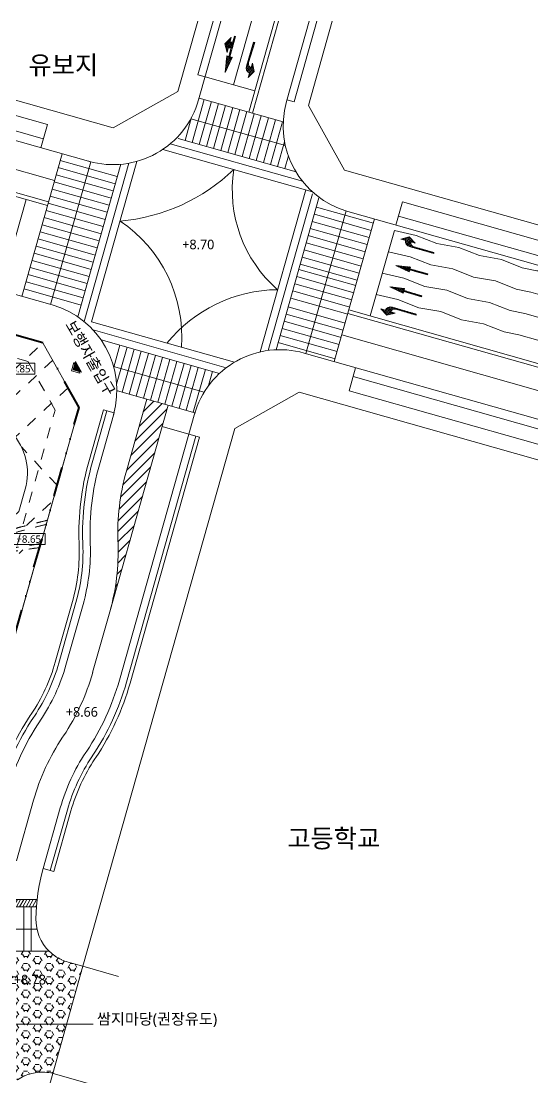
# Model space of a CAD drawing. Header units: millimetres. Extents: x -71377 to 516042, y -145869 to 441446.
# Drawn here: x 308132 to 377945, y 143795 to 286369 of the extents above; entities that cross this region are included whole.
import ezdxf

# ---------------------------------------------------------------- set-up
doc = ezdxf.new("R2010")
doc.units = ezdxf.units.MM
doc.header["$LTSCALE"] = 1000
doc.linetypes.add('_2점쇄선_M_', pattern=[10, 4, -2, 0, -2, 0, -2])
doc.linetypes.add('_점선_M_', pattern=[3, 1.5, -1.5])
doc.layers.get('Defpoints').update_dxf_attribs({"color": 171, "lineweight": 5})
for name, color, linetype, lineweight in [('06', 6, 'Continuous', 5), ('09_HID', 9, '_점선_M_', 5), ('251024_도로_dwg', 8, 'Continuous', 5), ('9-부천대장-j-교통개선-당초안', 7, 'Continuous', 5), ('A-bord', 1, '_2점쇄선_M_', 40), ('A-text-1', 3, 'Continuous', 5), ('A-text-2', 7, 'Continuous', 5), ('AA_dash_M_', 7, '_점선_M_', 5), ('j-스쿨존 휀스', 7, 'Continuous', 5), ('개선안도 base 2022 09$0$00_계획선', 7, 'Continuous', 5), ('개선안도 base 2022 09$0$j-교통개선-당초안', 7, 'Continuous', 5), ('조경라인_dwg', 8, 'Continuous', 5)]:
    doc.layers.add(name, color=color, linetype=linetype, lineweight=lineweight)
doc.styles.add('나눔고딕', font='NanumGothic.ttf', dxfattribs={"height": 1500})
doc.styles.add('나눔고딕_1', font='NanumGothic.ttf', dxfattribs={"height": 2500})
doc.styles.add('나눔고딕_4', font='NanumGothic.ttf', dxfattribs={"height": 1300})
doc.styles.add('나눔고딕_5', font='NanumGothic.ttf', dxfattribs={"height": 1000})

# ---------------------------------------------------------------- blocks, each defined once
blk = doc.blocks.new('251024_도로_dwg_A$C61e17efd-3827739-지반층 배치도')
at = {"layer": '9-부천대장-j-교통개선-당초안'}
h = blk.add_hatch(dxfattribs=at)
h.set_pattern_fill('FP_1', color=256, style=0, pattern_type=2)
h.set_pattern_definition([(0, (-179890439.45, -548938774.5), (0, 909.327), [525, -1050]), (120, (-179890439.45, -548938774.5), (-787.5002823, -454.6635), [525, -1050]), (60, (-179889914.45, -548938774.5), (-787.5002823, 454.6635), [525, -1050])])
h.paths.add_polyline_path([(232082, 44640), (232161, 44898), (232252, 45152), (232354, 45402), (232467, 45646), (232591, 45886), (232726, 46119), (232871, 46347), (233027, 46567), (233192, 46781), (233366, 46986), (233549, 47184), (233742, 47373), (233942, 47554), (234150, 47725), (234366, 47887), (234589, 48039), (234819, 48180), (235054, 48311), (235296, 48432), (235542, 48541), (235793, 48640), (236049, 48727), (236307, 48802), (236670, 48885), (236834, 48918), (237101, 48957), (237369, 48985), (237638, 49001), (237908, 49005), (238178, 48996), (238447, 48976), (238714, 48943), (238980, 48898), (239244, 48842), (243324, 63282), (241082, 63922), (240827, 64013), (240577, 64115), (240331, 64229), (240091, 64353), (239857, 64488), (239629, 64634), (239407, 64790), (239194, 64955), (238987, 65130), (238789, 65315), (229481, 65315), (229442, 64742), (229391, 64171), (229327, 63601), (229251, 63032), (229162, 62465), (229061, 61900), (228947, 61338), (228822, 60778), (228684, 60221), (228534, 59667), (224864, 46680), (225316, 46552)])
at = {"layer": 'j-스쿨존 휀스'}
for p, q in [((237982, 174934), (181813, 190805)), ((258870, 183580), (260911, 190805)), ((271861, 179910), (274940, 190805)), ((285952, 164498), (304793, 159174)), ((279834, 142845), (304793, 135793)), ((246572, 138215), (244598, 131232)), ((249218, 101610), (258601, 134816)), ((243314, 120454), (243324, 120217)), ((242391, 112386), (240076, 104193)), ((236773, 97031), (236640, 96834)), ((244540, 91556), (244672, 91754)), ((238921, 76202), (241236, 84395))]:
    blk.add_line(p, q, dxfattribs=at)
for centre, radius, start, end in [((278039, 121783), 34750, 164.22213, 182.19127), ((218092, 119251), 25250, 344.22213, 2.19127), ((215777, 111059), 25250, 326.25299, 344.22213), ((215777, 111058), 34750, 326.25299, 344.22213), ((265535, 77529), 34750, 146.25299, 164.22213), ((265535, 77529), 25250, 146.25299, 164.22213)]:
    blk.add_arc(centre, radius, start, end, dxfattribs=at)
blk = doc.blocks.new('251024_도로_dwg__X6-3827740-지반층 배치도')
at = {"layer": '개선안도 base 2022 09$0$j-교통개선-당초안'}
for p, q in [((556.6, 755.5), (557.7, 756.5)), ((558.2, 754.4), (556.6, 756)), ((556.6, 752.8), (558.2, 754.4)), ((558.2, 751.7), (556.6, 753.3)), ((556.6, 750.2), (558.2, 751.8)), ((558.2, 749.1), (556.6, 750.7)), ((556.6, 747.5), (558.2, 749.1)), ((558.2, 746.4), (556.6, 748)), ((556.6, 744.9), (558.2, 746.5)), ((558.2, 743.8), (556.6, 745.4)), ((556.6, 742.2), (558.2, 743.8)), ((558.2, 741.1), (556.6, 742.7)), ((556.6, 739.6), (558.2, 741.2)), ((558.2, 738.5), (556.6, 740.1)), ((556.6, 736.9), (558.2, 738.5)), ((558.2, 735.8), (556.6, 737.4)), ((556.6, 734.3), (558.2, 735.9)), ((558.2, 733.2), (556.6, 734.8)), ((556.6, 731.6), (558.2, 733.2)), ((558.2, 730.5), (556.6, 732.1)), ((556.6, 728.9), (558.2, 730.5)), ((558.2, 727.9), (556.6, 729.5)), ((556.6, 726.3), (558.2, 727.9)), ((558.2, 725.2), (556.6, 726.8)), ((556.6, 723.6), (558.2, 725.2)), ((559, 721.8), (556.6, 724.2)), ((556.6, 721), (558.5, 722.9)), ((568, 710.1), (556.6, 721.5)), ((556.6, 718.4), (559.4, 721.1)), ((567, 708.4), (556.6, 718.9)), ((557, 716.1), (560.7, 719.8)), ((557.9, 714.3), (562.5, 718.9)), ((559, 712.8), (566.9, 720.7)), ((560.4, 711.6), (567.8, 719)), ((569, 711.8), (561.3, 719.5)), ((562.2, 710.7), (568.8, 717.3)), ((565.3, 723.4), (564.1, 724.6)), ((564.1, 723.2), (564.9, 724)), ((564.1, 720.5), (565.9, 722.4)), ((568.9, 717.2), (564.1, 722)), ((569.9, 713.5), (564.1, 719.3)), ((562.1, 710.7), (557.2, 715.6)), ((564.1, 709.9), (569.8, 715.6)), ((564.1, 707.2), (569.5, 712.7)), ((566.1, 706.7), (564.1, 708.7)), ((564.1, 704.6), (565.9, 706.5)), ((565.1, 705), (564.1, 706.1)), ((564.1, 703.3), (564.1, 703.4))]:
    blk.add_line(p, q, dxfattribs=at)
blk = doc.blocks.new('251024_도로_dwg__X3-3827746-지반층 배치도')
at = {"layer": '개선안도 base 2022 09$0$j-교통개선-당초안'}
for p, q in [((574.5, 741.6), (581.2, 748.3)), ((576.5, 738.2), (587.1, 748.8)), ((577.5, 747.2), (581.2, 750.9)), ((587.1, 738.8), (577.9, 747.9)), ((581.2, 747.3), (578.9, 749.6)), ((581.2, 749.9), (579.8, 751.3)), ((581.2, 752.6), (580.8, 753)), ((581, 753.3), (581.2, 753.6)), ((585.4, 755.1), (587.1, 756.8)), ((587.1, 754.7), (585.4, 756.4)), ((585.4, 752.4), (587.1, 754.1)), ((587.1, 752), (585.4, 753.7)), ((585.4, 749.8), (587.1, 751.5)), ((587.1, 749.4), (585.4, 751.1)), ((587.1, 746.7), (585.4, 748.4)), ((581.2, 736.7), (575, 742.9)), ((575.5, 739.9), (582.1, 746.5)), ((581.2, 734), (575.8, 739.4)), ((582.8, 737.7), (576, 744.6)), ((584.6, 738.6), (576.9, 746.2)), ((577.4, 736.5), (587.1, 746.2)), ((578.4, 734.9), (587.1, 743.5)), ((581.2, 731.4), (579.3, 733.2)), ((579.4, 733.2), (581.2, 735)), ((580.3, 731.5), (581.2, 732.3)), ((587.1, 741.4), (582, 746.4)), ((587.1, 744.1), (584, 747.1)), ((585.1, 738.9), (587.1, 740.9)), ((585.4, 736.5), (587.1, 738.2)), ((587.1, 736.1), (585.4, 737.8)), ((585.4, 733.9), (587.1, 735.6)), ((587.1, 733.4), (585.4, 735.1)), ((585.4, 731.2), (587.1, 732.9)), ((587.1, 730.8), (585.4, 732.5)), ((589.3, 718), (582.1, 725.1)), ((582.4, 722.9), (584.6, 725.1)), ((588.9, 715.7), (582.5, 722.1)), ((582.8, 720.6), (587.2, 725.1)), ((588.5, 713.5), (583, 718.9)), ((583.1, 718.4), (589.9, 725.1)), ((583.5, 716.1), (590, 722.6)), ((583.9, 713.8), (589.5, 719.4)), ((584.3, 711.6), (589, 716.2)), ((589.6, 720.3), (584.8, 725.1)), ((585.4, 728.6), (587.1, 730.3)), ((587.1, 728.1), (585.4, 729.8)), ((585.4, 725.9), (587.1, 727.6)), ((587.1, 725.5), (585.4, 727.2)), ((590, 722.5), (587.5, 725.1)), ((590.4, 724.8), (590.1, 725.1)), ((588.1, 711.2), (583.6, 715.7)), ((587.7, 708.9), (584.1, 712.5)), ((584.7, 709.3), (588.4, 713)), ((587.3, 706.7), (584.7, 709.3)), ((585.1, 707), (587.9, 709.8)), ((586.9, 704.4), (585.2, 706.1)), ((585.5, 704.8), (587.3, 706.6)), ((585.8, 702.5), (586.8, 703.4)), ((586.6, 702.2), (585.8, 702.9))]:
    blk.add_line(p, q, dxfattribs=at)
blk = doc.blocks.new('251024_도로_dwg__X5-3827744-지반층 배치도')
at = {"layer": '개선안도 base 2022 09$0$j-교통개선-당초안'}
for p, q in [((629.1, 759.4), (630.3, 760.7)), ((629.4, 760.7), (630.8, 759.3)), ((629.1, 756.7), (630.8, 758.5)), ((629.1, 758.3), (630.8, 756.7)), ((629.1, 754), (630.8, 755.8)), ((629.1, 755.7), (630.8, 754.1)), ((629.1, 751.3), (630.8, 753.1)), ((629.1, 753.1), (630.8, 751.5)), ((629.1, 750.5), (630.8, 748.8)), ((629.1, 748.6), (630.8, 750.4)), ((629.1, 747.9), (630.8, 746.2)), ((629.1, 745.9), (630.8, 747.7)), ((629.1, 745.3), (630.8, 743.6)), ((629.1, 743.2), (630.8, 745)), ((629.1, 742.7), (630.8, 741)), ((629.1, 740.5), (630.8, 742.3)), ((625.7, 729), (625.8, 729)), ((626, 727.4), (632.8, 720.9)), ((626.1, 726.7), (628.4, 729)), ((626.5, 724.4), (631, 729)), ((626.5, 724.3), (632.4, 718.6)), ((626.9, 722.1), (633.6, 729)), ((627, 729), (633.2, 723.1)), ((627.3, 719.8), (633.8, 726.5)), ((629.1, 740.1), (630.8, 738.4)), ((629.1, 737.8), (630.8, 739.6)), ((629.1, 737.4), (630.8, 735.8)), ((629.1, 735.1), (630.8, 736.9)), ((629.1, 734.8), (630.8, 733.2)), ((629.1, 732.4), (630.8, 734.2)), ((629.1, 732.2), (630.8, 730.6)), ((629.1, 729.7), (630.8, 731.5)), ((629.1, 729.6), (633.6, 725.3)), ((632.4, 729), (634, 727.6)), ((627.1, 721.2), (632, 716.4)), ((627.6, 718.1), (631.7, 714.1)), ((627.7, 717.5), (633.2, 723.2)), ((628.1, 715.2), (632.7, 719.9)), ((628.1, 714.9), (631.3, 711.9)), ((628.5, 712.9), (632.1, 716.6)), ((628.7, 711.8), (630.9, 709.7)), ((628.9, 710.6), (631.5, 713.4)), ((629.2, 708.7), (630.5, 707.4)), ((629.3, 708.3), (631, 710.1)), ((629.7, 706), (630.4, 706.8)), ((629.7, 705.6), (630.1, 705.2))]:
    blk.add_line(p, q, dxfattribs=at)
blk = doc.blocks.new('251024_도로_dwg__X5-3827749-지반층 배치도')
at = {"layer": '개선안도 base 2022 09$0$j-교통개선-당초안'}
for p, q in [((629.1, 759.4), (630.3, 760.7)), ((629.4, 760.7), (630.8, 759.3)), ((629.1, 756.7), (630.8, 758.5)), ((629.1, 758.3), (630.8, 756.7)), ((629.1, 754), (630.8, 755.8)), ((629.1, 755.7), (630.8, 754.1)), ((629.1, 751.3), (630.8, 753.1)), ((629.1, 753.1), (630.8, 751.5)), ((629.1, 750.5), (630.8, 748.8)), ((629.1, 748.6), (630.8, 750.4)), ((629.1, 747.9), (630.8, 746.2)), ((629.1, 745.9), (630.8, 747.7)), ((629.1, 745.3), (630.8, 743.6)), ((629.1, 743.2), (630.8, 745)), ((629.1, 742.7), (630.8, 741)), ((629.1, 740.5), (630.8, 742.3)), ((625.7, 729), (625.8, 729)), ((626, 727.4), (632.8, 720.9)), ((626.1, 726.7), (628.4, 729)), ((626.5, 724.4), (631, 729)), ((626.5, 724.3), (632.4, 718.6)), ((626.9, 722.1), (633.6, 729)), ((627, 729), (633.2, 723.1)), ((627.3, 719.8), (633.8, 726.5)), ((629.1, 740.1), (630.8, 738.4)), ((629.1, 737.8), (630.8, 739.6)), ((629.1, 737.4), (630.8, 735.8)), ((629.1, 735.1), (630.8, 736.9)), ((629.1, 734.8), (630.8, 733.2)), ((629.1, 732.4), (630.8, 734.2)), ((629.1, 732.2), (630.8, 730.6)), ((629.1, 729.7), (630.8, 731.5)), ((629.1, 729.6), (633.6, 725.3)), ((632.4, 729), (634, 727.6)), ((627.1, 721.2), (632, 716.4)), ((627.6, 718.1), (631.7, 714.1)), ((627.7, 717.5), (633.2, 723.2)), ((628.1, 715.2), (632.7, 719.9)), ((628.1, 714.9), (631.3, 711.9)), ((628.5, 712.9), (632.1, 716.6)), ((628.7, 711.8), (630.9, 709.7)), ((628.9, 710.6), (631.5, 713.4)), ((629.2, 708.7), (630.5, 707.4)), ((629.3, 708.3), (631, 710.1)), ((629.7, 706), (630.4, 706.8)), ((629.7, 705.6), (630.1, 705.2))]:
    blk.add_line(p, q, dxfattribs=at)
blk = doc.blocks.new('251024_도로_dwg__X6-3827743-지반층 배치도')
at = {"layer": '개선안도 base 2022 09$0$j-교통개선-당초안'}
for p, q in [((556.6, 755.5), (557.7, 756.5)), ((558.2, 754.4), (556.6, 756)), ((556.6, 752.8), (558.2, 754.4)), ((558.2, 751.7), (556.6, 753.3)), ((556.6, 750.2), (558.2, 751.8)), ((558.2, 749.1), (556.6, 750.7)), ((556.6, 747.5), (558.2, 749.1)), ((558.2, 746.4), (556.6, 748)), ((556.6, 744.9), (558.2, 746.5)), ((558.2, 743.8), (556.6, 745.4)), ((556.6, 742.2), (558.2, 743.8)), ((558.2, 741.1), (556.6, 742.7)), ((556.6, 739.6), (558.2, 741.2)), ((558.2, 738.5), (556.6, 740.1)), ((556.6, 736.9), (558.2, 738.5)), ((558.2, 735.8), (556.6, 737.4)), ((556.6, 734.3), (558.2, 735.9)), ((558.2, 733.2), (556.6, 734.8)), ((556.6, 731.6), (558.2, 733.2)), ((558.2, 730.5), (556.6, 732.1)), ((556.6, 728.9), (558.2, 730.5)), ((558.2, 727.9), (556.6, 729.5)), ((556.6, 726.3), (558.2, 727.9)), ((558.2, 725.2), (556.6, 726.8)), ((556.6, 723.6), (558.2, 725.2)), ((559, 721.8), (556.6, 724.2)), ((556.6, 721), (558.5, 722.9)), ((568, 710.1), (556.6, 721.5)), ((556.6, 718.4), (559.4, 721.1)), ((567, 708.4), (556.6, 718.9)), ((557, 716.1), (560.7, 719.8)), ((557.9, 714.3), (562.5, 718.9)), ((559, 712.8), (566.9, 720.7)), ((560.4, 711.6), (567.8, 719)), ((569, 711.8), (561.3, 719.5)), ((562.2, 710.7), (568.8, 717.3)), ((565.3, 723.4), (564.1, 724.6)), ((564.1, 723.2), (564.9, 724)), ((564.1, 720.5), (565.9, 722.4)), ((568.9, 717.2), (564.1, 722)), ((569.9, 713.5), (564.1, 719.3)), ((562.1, 710.7), (557.2, 715.6)), ((564.1, 709.9), (569.8, 715.6)), ((564.1, 707.2), (569.5, 712.7)), ((566.1, 706.7), (564.1, 708.7)), ((564.1, 704.6), (565.9, 706.5)), ((565.1, 705), (564.1, 706.1)), ((564.1, 703.3), (564.1, 703.4))]:
    blk.add_line(p, q, dxfattribs=at)
blk = doc.blocks.new('251024_도로_dwg-3827738-지반층 배치도')
at = {"layer": '개선안도 base 2022 09$0$j-교통개선-당초안'}
h = blk.add_hatch(dxfattribs=at)
h.set_pattern_fill('FP_5', color=256, style=0, pattern_type=2)
h.set_pattern_definition([(197.777, (410265519.82, 405834992.85), (114.49240167, -357.09451124), [])])
h.paths.add_polyline_path([(-1037049, 56790), (-1037801, 56123), (-1032316, 51009), (-1031634, 51740), (-1036775, 56534)])
h.paths.add_polyline_path([(-1033674, 53358), (-1033684, 52544), (-1034486, 53292)])
h.paths.add_polyline_path([(-1032471, 52237), (-1032481, 51422), (-1033283, 52170)])
h = blk.add_hatch(dxfattribs=at)
h.set_pattern_fill('FP_10', color=256, style=0, pattern_type=2)
h.set_pattern_definition([(182, (505123839.5, 278730691.2), (34.8994967, -999.390827), [])])
h.paths.add_polyline_path([(-1071432, 34461), (-1096226, 19432), (-1094671, 16866), (-1085400, 22493), (-1084419, 23141), (-1083464, 23828), (-1082536, 24551), (-1081638, 25310), (-1080771, 26104), (-1079935, 26931), (-1079132, 27791), (-1077802, 29287), (-1076982, 30130), (-1076130, 30941), (-1075247, 31717), (-1074335, 32459), (-1073393, 33164), (-1072425, 33832), (-1071932, 34151)])
at = {"layer": '개선안도 base 2022 09$0$00_계획선'}
for p, q in [((-1023331, 74726), (-1036163, 66948)), ((-1149352, 35698), (-1135290, 12499))]:
    blk.add_line(p, q, dxfattribs=at)
at = {"layer": '개선안도 base 2022 09$0$00_계획선', "flags": 128}
for points in [[(-979120, 217958), (-931172, 138857), (-933554, 129144), (-1023331, 74726)], [(-1036163, 66948), (-1100662, 27852), (-1110374, 30234), (-1127736, 58877)], [(-1014940, -127210), (-1048344, -72101), (-1056796, -51888), (-1056796, -51887), (-1057699, -48468), (-1062402, -40709), (-1065618, -37815), (-1089592, 1736), (-1087211, 11449), (-1038080, 41229)], [(-1147776, -3338), (-1137672, 2787), (-1135290, 12499), (-1149352, 35698)], [(-1116323, -13005), (-1126035, -10623), (-1134477, -15740)], [(-1088907, -58235), (-1116323, -13005), (-1126035, -10623)]]:
    blk.add_lwpolyline(points, dxfattribs=at)
at = {"layer": '개선안도 base 2022 09$0$j-교통개선-당초안'}
for p, q in [((-1023465, 74937), (-1025928, 78999)), ((-1036163, 66948), (-1038755, 71223)), ((-1035095, 65185), (-1036163, 66948)), ((-1027542, 56128), (-1034233, 62368)), ((-1032436, 60692), (-1036528, 56304)), ((-1031705, 60010), (-1035797, 55622)), ((-1029588, 53934), (-1035073, 59049)), ((-1130571, 55838), (-1117127, 33658)), ((-1032316, 51009), (-1037801, 56124)), ((-1031634, 51740), (-1037049, 56790)), ((-1131457, 54888), (-1114438, 26810)), ((-1119848, 28501), (-1134115, 52038)), ((-1039293, 50433), (-1046573, 46020)), ((-1122841, 26686), (-1136595, 49378)), ((-1122413, 26946), (-1136241, 49758)), ((-1137329, 44800), (-1138721, 47098)), ((-1056450, 47585), (-1056682, 47530)), ((-1056106, 46124), (-1056338, 46070)), ((-1139894, 43245), (-1140847, 44818)), ((-1142460, 41690), (-1142974, 42538)), ((-1066095, 42081), (-1098170, 22639)), ((-1055247, 42474), (-1055478, 42420)), ((-1136368, 21995), (-1146517, 38738)), ((-1131800, 16870), (-1145631, 39688)), ((-1054618, 38770), (-1054387, 38824)), ((-1054274, 37310), (-1054043, 37364)), ((-1069488, 31254), (-1062207, 35667)), ((-1068710, 29971), (-1061430, 34384)), ((-1133744, 20077), (-1116641, 30444)), ((-1116989, 30233), (-1112842, 23392)), ((-1119555, 28678), (-1115408, 21837)), ((-1118699, 29197), (-1114553, 22355)), ((-1117844, 29715), (-1113697, 22874)), ((-1121265, 27642), (-1117118, 20800)), ((-1120410, 28160), (-1116263, 21319)), ((-1078588, 28412), (-1078743, 28232)), ((-1131671, 16657), (-1114568, 27024)), ((-1124044, 25957), (-1119897, 19116)), ((-1123189, 26475), (-1119042, 19634)), ((-1122334, 26994), (-1118187, 20152)), ((-1075905, 25781), (-1075749, 25961)), ((-1126396, 24531), (-1122249, 17690)), ((-1125755, 24920), (-1121608, 18079)), ((-1124899, 25439), (-1120753, 18597)), ((-1074770, 24801), (-1074614, 24981)), ((-1130184, 12880), (-1111980, 23915)), ((-1129934, 11862), (-1111138, 23256)), ((-1128961, 22976), (-1124815, 16135)), ((-1128106, 23495), (-1123959, 16653)), ((-1127251, 24013), (-1123104, 17172)), ((-1131527, 21421), (-1127380, 14580)), ((-1130672, 21940), (-1126525, 15098)), ((-1129817, 22458), (-1125670, 15617)), ((-1129630, 10878), (-1110203, 22653)), ((-1098057, 22453), (-1103188, 19343)), ((-1097538, 21598), (-1102669, 18487)), ((-1094382, 10603), (-1100967, 21467)), ((-1092529, 13334), (-1098169, 22639)), ((-1085899, 22183), (-1094671, 16866)), ((-1133237, 20385), (-1129090, 13543)), ((-1132382, 20903), (-1128235, 14062)), ((-1095727, 5105), (-1105419, 21095)), ((-1095600, 6825), (-1104211, 21030)), ((-1102007, 21228), (-1103706, 20198)), ((-1097020, 20742), (-1102151, 17632)), ((-1096502, 19887), (-1101633, 16777)), ((-1095983, 19032), (-1101114, 15922)), ((-1090161, 15215), (-1083956, 18976)), ((-1095465, 18177), (-1100596, 15067)), ((-1094947, 17322), (-1100078, 14212)), ((-1094428, 16467), (-1099559, 13356)), ((-1093910, 15611), (-1099041, 12501)), ((-1093392, 14756), (-1098523, 11646)), ((-1092873, 13901), (-1098004, 10791)), ((-1119217, -6301), (-1130105, 11662)), ((-1093071, 12612), (-1097486, 9936)), ((-1094347, 10669), (-1096967, 9081)), ((-1120466, -6170), (-1130098, 9722)), ((-1121767, -5952), (-1130336, 8184)), ((-1131951, 4188), (-1128998, 5978)), ((-1131038, 5911), (-1129517, 6833)), ((-1133611, 2012), (-1128480, 5123)), ((-1124798, -6739), (-1131685, 4624)), ((-1133093, 1157), (-1127962, 4267)), ((-1132574, 302), (-1127443, 3412)), ((-1114589, -8070), (-1095613, 3432)), ((-1127529, -8021), (-1133656, 2087)), ((-1132056, -553), (-1126925, 2557)), ((-1131537, -1408), (-1126406, 1702)), ((-1113701, -8702), (-1095419, 2380)), ((-1092685, -5318), (-1096832, 1524)), ((-1145496, -5464), (-1135842, 388)), ((-1131019, -2263), (-1125888, 847)), ((-1094396, -6354), (-1098543, 487)), ((-1093541, -5836), (-1097687, 1005)), ((-1130501, -3119), (-1125370, -8)), ((-1129982, -3974), (-1124851, -864)), ((-1096961, -7909), (-1101108, -1068)), ((-1096106, -7391), (-1100253, -550)), ((-1095251, -6873), (-1099398, -31)), ((-1142456, -8299), (-1131417, -1607)), ((-1142076, -8653), (-1131158, -2035)), ((-1129464, -4829), (-1124333, -1719)), ((-1128946, -5684), (-1123815, -2574)), ((-1099527, -9465), (-1103674, -2623)), ((-1098672, -8946), (-1102818, -2105)), ((-1097816, -8428), (-1101963, -1587)), ((-1128427, -6539), (-1123296, -3429)), ((-1102092, -11020), (-1106239, -4178)), ((-1101237, -10501), (-1105384, -3660)), ((-1100382, -9983), (-1104529, -3142)), ((-1127909, -7394), (-1122778, -4284)), ((-1125022, -6814), (-1122260, -5139)), ((-1108889, -15140), (-1091786, -4773)), ((-1103803, -12056), (-1107949, -5215)), ((-1102947, -11538), (-1107094, -4697)), ((-1139796, -10779), (-1132168, -6155)), ((-1106368, -13611), (-1110515, -6770)), ((-1105513, -13093), (-1109660, -6252)), ((-1104658, -12575), (-1108805, -5733)), ((-1136757, -13614), (-1127315, -7891)), ((-1108078, -14648), (-1112225, -7807)), ((-1107223, -14130), (-1111370, -7288)), ((-1064699, -80808), (-1105683, -13196)), ((-1078148, -68267), (-1108403, -18353))]:
    blk.add_line(p, q, dxfattribs=at)
at = {"layer": '개선안도 base 2022 09$0$j-교통개선-당초안', "flags": 128}
for points in [[(-1129154, 57357), (-1115417, 34695), (-1118196, 33010)], [(-1049295, 50510), (-1042014, 54923), (-1041237, 53640), (-1048517, 49227)], [(-1126961, 27697), (-1128645, 30185), (-1129943, 32906), (-1131755, 35315), (-1133053, 38036), (-1134865, 40446), (-1136164, 43167), (-1137329, 44800)], [(-1129527, 26142), (-1131210, 28629), (-1132509, 31350), (-1134320, 33760), (-1135619, 36481), (-1137431, 38891), (-1138729, 41612), (-1139894, 43245)], [(-1066873, 43363), (-1096382, 25477), (-1095604, 24194), (-1093660, 20987)], [(-1132092, 24587), (-1133776, 27074), (-1135074, 29795), (-1136886, 32205), (-1138184, 34926), (-1139996, 37336), (-1141295, 40057), (-1142460, 41690)], [(-1145100, 40258), (-1145025, 40135), (-1143860, 38502), (-1142562, 35781), (-1140750, 33371), (-1139451, 30650), (-1137640, 28240), (-1136341, 25519), (-1134658, 23032), (-1124396, 29252)], [(-1064151, 38874), (-1071432, 34461), (-1096226, 19432)], [(-1135299, 22643), (-1138079, 20958), (-1147934, 37218)], [(-1127389, 30393), (-1129120, 33312), (-1128997, 33385), (-1127558, 30959)], [(-1126814, 30734), (-1127131, 31269), (-1126125, 30698), (-1126107, 29542), (-1126424, 30076)], [(-1134657, 26026), (-1136421, 28925), (-1136544, 28851), (-1135077, 26442)], [(-1135228, 25678), (-1135551, 26209), (-1135519, 25054), (-1134508, 24494), (-1134831, 25025)], [(-1115575, -7498), (-1096328, 4168), (-1106714, 21302)], [(-1090161, 15215), (-1089384, 13932), (-1083178, 17693)], [(-1136056, 259), (-1136574, 1114), (-1146256, -4755)], [(-1074786, -71403), (-1110963, -11719), (-1093860, -1352)], [(-1029061, -114042), (-1053036, -74488), (-1060838, -55829), (-1093989, -1138)], [(-1135997, -14323), (-1129576, -10431), (-1130095, -9576), (-1133723, -3590)], [(-1135472, -6229), (-1136010, -6541), (-1135428, -5541), (-1134272, -5535), (-1134810, -5846)], [(-1101134, -13947), (-1090231, -7338), (-1087452, -5653), (-1066717, -39860), (-1069497, -41545)], [(-1135137, -6809), (-1138074, -8509), (-1138146, -8385), (-1135705, -6972)], [(-1135371, -10042), (-1134308, -9380), (-1134147, -9638), (-1132456, -8137), (-1134548, -8993), (-1134388, -9251), (-1136795, -10749), (-1136715, -10878), (-1136058, -10469)], [(-1135725, -10704), (-1135940, -10837), (-1136284, -11052), (-1135060, -11005), (-1134479, -9927), (-1135037, -10275)], [(-1067830, -69856), (-1067403, -69597), (-1102689, -11382)], [(-1051119, -91637), (-1059905, -82931), (-1103117, -11641)], [(-1083527, -63251), (-1110114, -19390), (-1107334, -17705)]]:
    blk.add_lwpolyline(points, dxfattribs=at)
for points in [[(-1131345, 31998), (-1130084, 29845), (-1130314, 29710), (-1129035, 28187), (-1129738, 30048), (-1129968, 29912), (-1131230, 32066)], [(-1133843, 30470), (-1132534, 28346), (-1132307, 28486), (-1131563, 26641), (-1132876, 28135), (-1132648, 28275), (-1133957, 30400)]]:
    blk.add_lwpolyline(points, close=True, dxfattribs=at)
at = {"layer": '개선안도 base 2022 09$0$j-교통개선-당초안'}
for centre, radius, start, end in [((-1018334, 78047), 6000, 211.22173, 221.18522), ((-1018334, 78047), 6000, 221.24447, 231.11361), ((-1018334, 78047), 6000, 231.29803, 241.07246), ((-1018334, 78047), 6000, 241.07246, 241.34091), ((-1018334, 78047), 6000, 241.34091, 251.05592), ((-1018334, 78047), 6000, 251.05592, 251.37129), ((-1018334, 78047), 6000, 251.37129, 261.05953), ((-1040226, 62075), 6000, 22.02408, 31.22184), ((-1040226, 62075), 6000, 21.69051, 22.02408), ((-1040226, 62075), 6000, 12.58843, 21.69051), ((-1040226, 62075), 6000, 12.31243, 12.46877), ((-1040226, 62075), 6000, 3.18075, 12.31243), ((-1040226, 62075), 6000, 316.20871, 3.03458), ((-1054844, 76088), 26250, 301.22213, 316.20871), ((-1062124, 71675), 24750, 283.25299, 301.22213), ((-1062124, 71675), 26250, 283.25299, 301.22213), ((-1048601, 13219), 35250, 103.25299, 121.22213), ((-1048601, 13219), 33750, 103.25299, 121.22213), ((-1062124, 71675), 30000, 283.25299, 301.22213), ((-1062124, 71675), 33750, 283.25299, 301.22213), ((-1048601, 13219), 30000, 103.25299, 121.22213), ((-1062124, 71675), 35250, 283.25299, 301.22213), ((-1048601, 13219), 26250, 103.25299, 121.22213), ((-1048601, 13219), 24750, 103.25299, 121.22213), ((-1055881, 8806), 30000, 121.22213, 139.19127), ((-1127074, 31219), 550, 208.17456, 298.18463), ((-1126716, 30816), 795, 212.14383, 291.56631), ((-1055881, 8806), 26250, 121.22213, 139.19127), ((-1055881, 8806), 24750, 121.22213, 139.19127), ((-1101450, 47838), 30000, 301.22213, 319.19127), ((-1135535, 26136), 550, 303.81248, 33.82255), ((-1135346, 25631), 795, 310.4308, 29.85328), ((-1104176, 33030), 12000, 211.22213, 301.22213), ((-1101450, 47838), 33750, 301.22213, 319.19127), ((-1101450, 47838), 35250, 301.22213, 319.19127), ((-1135349, 16248), 17780, 308.02888, 6.07067), ((-1104475, 32590), 19576, 227.62594, 277.84976), ((-1142062, 10650), 12000, 301.22213, 31.22213), ((-1090073, 1127), 18835, 132.77927, 193.15063), ((-1083727, 5082), 12000, 121.22213, 211.22213), ((-1124100, -23232), 25476, 51.99544, 90.66319), ((-1135960, -6484), 550, 297.56822, 27.57828), ((-1135553, -6131), 795, 301.53749, 20.95997), ((-1121095, -18153), 12000, 31.22186, 121.22213), ((-1136206, -11033), 583, 34.38786, 75.23758), ((-1135673, -10828), 843, 41.00617, 68.98576)]:
    blk.add_arc(centre, radius, start, end, dxfattribs=at)
at = {"rotation": 136.9999987515237}
blk.add_blockref('251024_도로_dwg_A$C61e17efd-3827739-지반층 배치도', (-815049, -52718), dxfattribs=at)
for name, p, xscale, yscale, zscale, rotation in [('251024_도로_dwg__X6-3827740-지반층 배치도', (-1137439, -50430), 89.60000000006401, 89.60000000006401, 89.60000000006401, 30.66914622716376), ('251024_도로_dwg__X5-3827749-지반층 배치도', (-1144734, -46684), 78.8480000000565, 78.8480000000565, 78.8480000000565, 31.63354138909104), ('251024_도로_dwg__X6-3827740-지반층 배치도', (-1054424, -17713), 89.60000000006409, 89.60000000006409, 89.60000000006409, 120.0628030979454), ('251024_도로_dwg__X3-3827746-지반층 배치도', (-1051432, -19570), 89.60000000006406, 89.60000000006406, 89.60000000006406, 121.9033404196668)]:
    blk.add_blockref(name, p, dxfattribs=dict(xscale=xscale, yscale=yscale, zscale=zscale, rotation=rotation))
at = {"extrusion": (0, 0, -1)}
for name, p, xscale, yscale, zscale, rotation in [('251024_도로_dwg__X5-3827744-지반층 배치도', (1058111, 5389), 78.84800000005652, 78.84800000005652, -78.84800000005652, 329.6364326042086), ('251024_도로_dwg__X6-3827743-지반층 배치도', (1058577, -3048), 89.60000000006411, 89.60000000006411, -89.60000000006411, 328.6720374422811)]:
    blk.add_blockref(name, p, dxfattribs=dict(at, xscale=xscale, yscale=yscale, zscale=zscale, rotation=rotation))
blk = doc.blocks.new('조경라인_dwg-6847807-지반층 배치도')
at = {"layer": '06', "flags": 128}
blk.add_lwpolyline([(308687, 223222), (307832, 220194), (304430, 217103)], dxfattribs=at)
at = {"layer": '06'}
blk.add_arc((300989, 225397), 8000, 344.22213, 43, dxfattribs=at)
at = {"layer": '09_HID'}
for p, q in [((221493, 159424), (311083, 242968)), ((312401, 240612), (302365, 231253)), ((314477, 236901), (307347, 230253)), ((312993, 223749), (308172, 228918)), ((308844, 218316), (312432, 221662)), ((305657, 212498), (308361, 215019))]:
    blk.add_line(p, q, dxfattribs=at)
for centre, radius, start, end in [((366044, 3278), 221994, 104.22298, 110.27815), ((348775, 64470), 158944, 103.50531, 106.20044), ((323816, 117339), 99378, 97.54753, 114.3027), ((322176, 123900), 92160, 97.18799, 101.36187)]:
    blk.add_arc(centre, radius, start, end, dxfattribs=at)
at = {"layer": 'Defpoints', "flags": 128}
blk.add_lwpolyline([(254914, 44207), (263642, 49089), (315960, 234250), (311078, 242977), (266571, 255553), (262245, 255476), (253513, 257943), (250223, 260015), (73152, 95564)], close=True, dxfattribs=at)
blk = doc.blocks.new('Family - ___-2020727-지반층 배치도')
at = {"layer": 'A-bord'}
for p, q in [((148320, 160060), (-16223, 60323)), ((-16223, 60323), (-18604, 50611)), ((-18604, 50611), (5370, 11059))]:
    blk.add_line(p, q, dxfattribs=at)
blk = doc.blocks.new('Family - ___-3020971-지반층 배치도')
at = {"layer": 'A-bord'}
for p, q in [((148320, 160060), (-16223, 60323)), ((-16223, 60323), (-18604, 50611)), ((-18604, 50611), (5370, 11059))]:
    blk.add_line(p, q, dxfattribs=at)
blk = doc.blocks.new('패밀리2 - 패밀리2-6851632-지반층 배치도')
at = {"layer": 'A-text-2'}
blk.add_hatch(color=256, dxfattribs=at).paths.add_polyline_path([(1.82, -1.08), (2.63, -0.27), (3.44, -1.08)])
for p, q in [((2.63, 0), (1.82, -0.81)), ((3.44, -0.81), (2.63, 0)), ((2.63, -0.27), (1.82, -1.08)), ((1.82, -0.81), (3.44, -0.81)), ((1.82, -1.08), (3.44, -1.08)), ((3.44, -1.08), (2.63, -0.27))]:
    blk.add_line(p, q, dxfattribs=at)
blk = doc.blocks.new('지반층_레벨 - 지반층_레벨-6851727-지반층 배치도')
at = {"layer": 'A-text-2'}
for p, q in [((2.2, 0.75), (-2.2, 0.75)), ((-2.2, 0.75), (-2.2, -0.75)), ((2.2, -0.75), (2.2, 0.75)), ((-2.2, -0.75), (2.2, -0.75))]:
    blk.add_line(p, q, dxfattribs=at)

msp = doc.modelspace()

# ---------------------------------------------------------------- linework, layer by layer
at = {"layer": 'A-text-1'}
msp.add_line((285633.4, 151020.8), (317887.9, 151020.8), dxfattribs=at)
at = {"layer": 'AA_dash_M_'}
for p, q in [((309066.3, 240427.8), (266181.1, 252545.2)), ((312735, 233869.5), (309066.3, 240427.8)), ((261092.7, 51100.1), (312735, 233869.5))]:
    msp.add_line(p, q, dxfattribs=at)

# ---------------------------------------------------------------- block references
at = {"layer": '251024_도로_dwg', "rotation": 223.0000012484763}
msp.add_blockref('251024_도로_dwg-3827738-지반층 배치도', (-486983.6, -498853.4), dxfattribs=at)
at = {"layer": 'A-bord', "rotation": 223.0000012484763}
for name in ['Family - ___-2020727-지반층 배치도', 'Family - ___-3020971-지반층 배치도']:
    msp.add_blockref(name, (262955.4, 267303.1), dxfattribs=at)
at = {"layer": 'A-text-2', "xscale": 1000, "yscale": 1000, "zscale": 1000}
for p in [(307772.8, 239482.7), (309191.2, 216493.7)]:
    msp.add_blockref('지반층_레벨 - 지반층_레벨-6851727-지반층 배치도', p, dxfattribs=at)
at = {"layer": 'A-text-2', "xscale": 999.9999999999999, "yscale": 999.9999999999999, "zscale": 999.9999999999999, "rotation": 119.2221316708191}
msp.add_blockref('패밀리2 - 패밀리2-6851632-지반층 배치도', (316225.1, 236895.8), dxfattribs=at)
at = {"layer": '조경라인_dwg', "rotation": 8.537736462515947e-07}
msp.add_blockref('조경라인_dwg-6847807-지반층 배치도', (0, 0), dxfattribs=at)

# ---------------------------------------------------------------- texts
at = {"layer": 'A-text-1', "attachment_point": 1, "line_spacing_factor": 1.2}
for s, insert, char_height, width, style in [('\\pxt5.08,10.16,15.24,20.32,25.4,30.48,35.56,40.64,45.72,50.8,55.88,60.96,66.04,71.12,76.2,81.28,86.36,91.44,96.52,101.6,106.68,111.76,116.84,121.92,127,132.08,137.16,142.24,147.32,152.4,157.48,162.56;{유보지}', (309135.1, 281705.9), 2500, 12208.779, '나눔고딕_1'), ('\\pxt9.76923,19.53846,29.30769,39.07692,48.84615,58.61538,68.38462,78.15385,87.92308,97.69231,107.46154,117.23077,127,136.76923,146.53846,156.30769,166.07692,175.84615,185.61538,195.38462,205.15385,214.92308,224.69231,234.46154,244.23077,254,263.76923,273.53846,283.30769,293.07692,302.84615,312.61538;{+8.70}', (329904.4, 256889.9), 1300, 6709.329, '나눔고딕_4'), ('\\pxt9.76923,19.53846,29.30769,39.07692,48.84615,58.61538,68.38462,78.15385,87.92308,97.69231,107.46154,117.23077,127,136.76923,146.53846,156.30769,166.07692,175.84615,185.61538,195.38462,205.15385,214.92308,224.69231,234.46154,244.23077,254,263.76923,273.53846,283.30769,293.07692,302.84615,312.61538;{+8.66}', (314179.5, 193820.7), 1300, 6709.329, '나눔고딕_4'), ('\\pxt5.08,10.16,15.24,20.32,25.4,30.48,35.56,40.64,45.72,50.8,55.88,60.96,66.04,71.12,76.2,81.28,86.36,91.44,96.52,101.6,106.68,111.76,116.84,121.92,127,132.08,137.16,142.24,147.32,152.4,157.48,162.56;{고등학교}', (344094.5, 177357.5), 2500, 16093, '나눔고딕_1'), ('\\pxt9.76923,19.53846,29.30769,39.07692,48.84615,58.61538,68.38462,78.15385,87.92308,97.69231,107.46154,117.23077,127,136.76923,146.53846,156.30769,166.07692,175.84615,185.61538,195.38462,205.15385,214.92308,224.69231,234.46154,244.23077,254,263.76923,273.53846,283.30769,293.07692,302.84615,312.61538;{+8.78}', (307157.7, 157696.8), 1300, 6709.329, '나눔고딕_4'), ('\\pxt8.46667,16.93333,25.4,33.86667,42.33333,50.8,59.26667,67.73333,76.2,84.66667,93.13333,101.6,110.06667,118.53333,127,135.46667,143.93333,152.4,160.86667,169.33333,177.8,186.26667,194.73333,203.2,211.66667,220.13333,228.6,237.06667,245.53333,254,262.46667,270.93333;{쌈지마당(권장유도)}', (318387.9, 152495.6), 1500, 21423.413, '나눔고딕')]:
    msp.add_mtext(s, dxfattribs=dict(at, insert=insert, char_height=char_height, width=width, style=style))
at = {"layer": 'A-text-1', "insert": (315342.3, 246191.2), "char_height": 1500, "width": 14628.537, "attachment_point": 1, "rotation": 299.964581, "line_spacing_factor": 1.2, "style": '나눔고딕'}
msp.add_mtext('\\pxt8.46667,16.93333,25.4,33.86667,42.33333,50.8,59.26667,67.73333,76.2,84.66667,93.13333,101.6,110.06667,118.53333,127,135.46667,143.93333,152.4,160.86667,169.33333,177.8,186.26667,194.73333,203.2,211.66667,220.13333,228.6,237.06667,245.53333,254,262.46667,270.93333;{보행자출입구}', dxfattribs=at)
at = {"layer": 'A-text-2', "char_height": 1000, "width": 4803.7, "attachment_point": 5, "line_spacing_factor": 1.2, "style": '나눔고딕_5'}
for s, insert in [('\\pxqc,t12.7,25.4,38.1,50.8,63.5,76.2,88.9,101.6,114.3,127,139.7,152.4,165.1,177.8,190.5,203.2,215.9,228.6,241.3,254,266.7,279.4,292.1,304.8,317.5,330.2,342.9,355.6,368.3,381,393.7,406.4;{+8.85}', (307737.8, 239466.6)), ('\\pxqc,t12.7,25.4,38.1,50.8,63.5,76.2,88.9,101.6,114.3,127,139.7,152.4,165.1,177.8,190.5,203.2,215.9,228.6,241.3,254,266.7,279.4,292.1,304.8,317.5,330.2,342.9,355.6,368.3,381,393.7,406.4;{+8.65}', (309156.2, 216477.6))]:
    msp.add_mtext(s, dxfattribs=dict(at, insert=insert))

doc.saveas('drawing.dxf')
